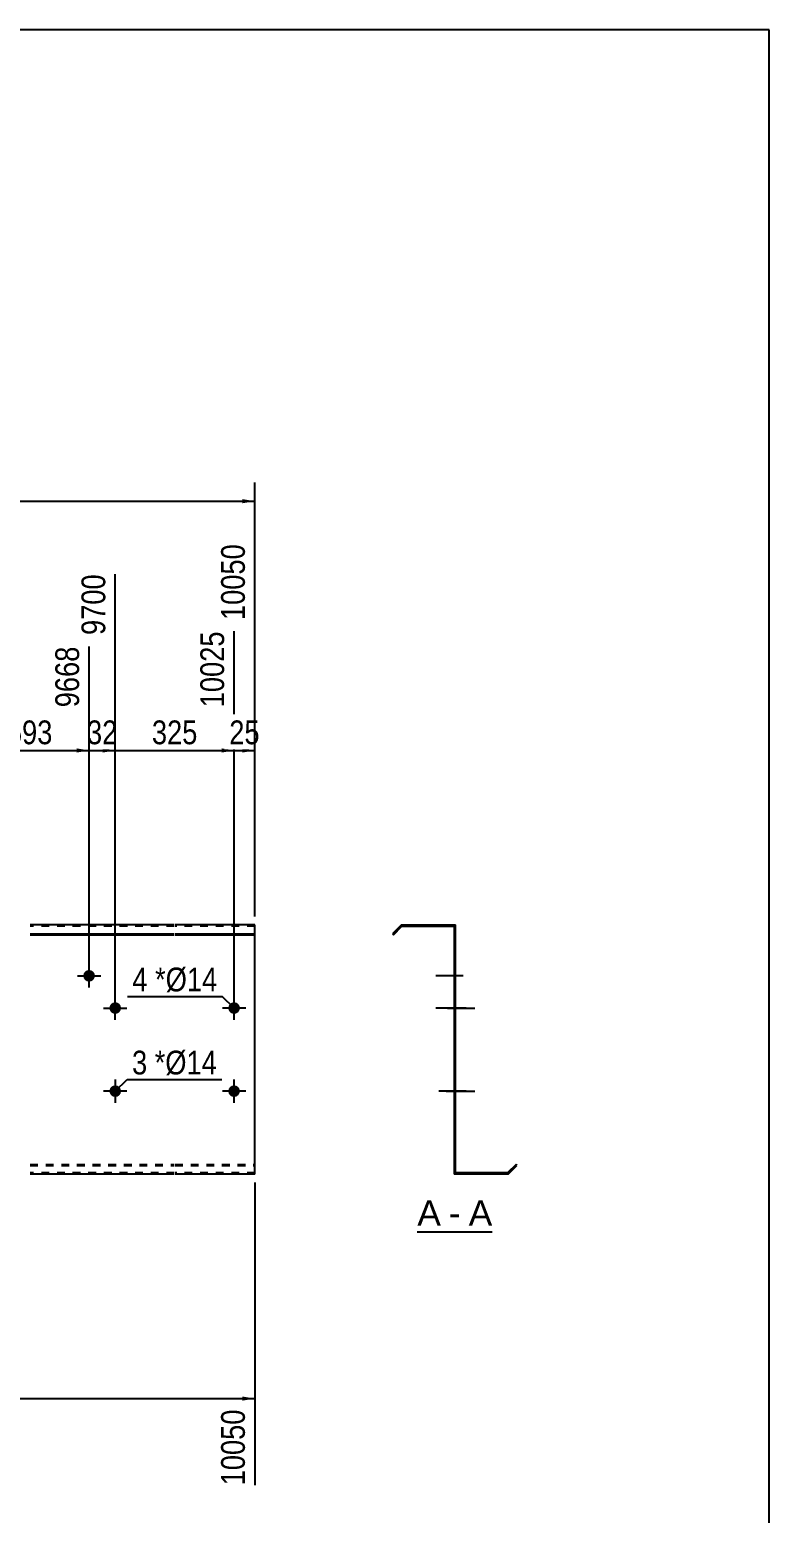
# Model space of a CAD drawing. Header units: millimetres. Extents: x -71 to 331, y -154 to 123.
# Drawn here: x 242.2 to 331.2, y -55.8 to 122.8 of the extents above; entities that cross this region are included whole.
import ezdxf

# ---------------------------------------------------------------- set-up
doc = ezdxf.new("R2010")
doc.units = ezdxf.units.MM
doc.linetypes.add('DXK_LINE_DOT1', pattern=[1.8814, 0.9407, -0.9407])
doc.styles.add('Arial', font='ARIAL.TTF', dxfattribs={"height": 0.2})
doc.styles.add('Arial Narrow', font='ARIALN.TTF', dxfattribs={"height": 0.2})

# ---------------------------------------------------------------- blocks, each defined once
blk = doc.blocks.new('Unknown-629091813-2150')
at = {"color": 5, "linetype": 'Continuous'}
for p, q in [((331.25, 122.75), (-68.75, 122.75)), ((331.25, -154.25), (331.25, 122.75))]:
    blk.add_line(p, q, dxfattribs=at)
blk = doc.blocks.new('Unknown-629091813-12 - 1245')
at = {"color": 7, "linetype": 'Continuous'}
blk.add_line((288.88, -21.95), (297.91, -21.95), dxfattribs=at)
at = {"color": 0, "linetype": 'Continuous'}
for points in [[(291.72, -21.2), (291.72, -18), (288.88, -18), (288.88, -21.2)], [(294.1, -21.2), (294.1, -18), (292.68, -18), (292.68, -21.2)], [(297.91, -21.2), (297.91, -18), (295.06, -18), (295.06, -21.2)]]:
    blk.add_wipeout(points, dxfattribs=at)
at = {"color": 96, "linetype": 'Continuous', "style": 'Arial'}
for s, p in [('A', (288.88, -21.2)), ('A', (295.06, -21.2)), ('-', (292.68, -21.2))]:
    blk.add_text(s, height=3.06, dxfattribs=at).set_placement(p)
blk = doc.blocks.new('Part-629091813-1218 - 1203')
at = {"color": 2, "linetype": 'Continuous'}
for p, q in [((259.63, 15), (242.28, 15)), ((269.33, 15), (259.73, 15)), ((269.33, 13.94), (269.33, 15)), ((242.28, 13.94), (259.63, 13.94)), ((242.28, 13.83), (259.63, 13.83)), ((259.73, 13.94), (269.33, 13.94)), ((259.73, 13.83), (269.33, 13.83)), ((269.33, -15), (269.33, 13.94)), ((259.63, -15), (242.28, -15)), ((269.33, -15), (259.73, -15))]:
    blk.add_line(p, q, dxfattribs=at)
at = {"color": 7, "linetype": 'DXK_LINE_DOT1'}
for p, q in [((259.63, 14.85), (242.28, 14.85)), ((269.33, 14.85), (259.73, 14.85)), ((242.28, -13.83), (259.63, -13.83)), ((242.28, -13.94), (259.63, -13.94)), ((259.73, -13.83), (269.33, -13.83)), ((259.73, -13.94), (269.33, -13.94)), ((259.63, -14.85), (242.28, -14.85)), ((269.33, -14.85), (259.73, -14.85))]:
    blk.add_line(p, q, dxfattribs=at)
blk = doc.blocks.new('Bolt-629091813-1230 - 1203')
at = {"linetype": 'Continuous'}
blk.add_hatch(color=3, dxfattribs=at).paths.add_polyline_path([(248.68, 8.88, -1), (250.08, 8.88, -1)])
at = {"color": 3, "linetype": 'Continuous'}
for p, q in [((249.38, 7.48), (249.38, 10.28)), ((247.98, 8.88), (250.78, 8.88))]:
    blk.add_line(p, q, dxfattribs=at)
blk = doc.blocks.new('Bolt-629091813-1231 - 1203')
at = {"linetype": 'Continuous'}
blk.add_hatch(color=3, dxfattribs=at).paths.add_polyline_path([(251.83, 5, -1), (253.23, 5, -1)])
at = {"color": 3, "linetype": 'Continuous'}
for p, q in [((252.53, 3.6), (252.53, 6.4)), ((251.13, 5), (253.93, 5))]:
    blk.add_line(p, q, dxfattribs=at)
blk = doc.blocks.new('Bolt-629091813-1232 - 1203')
at = {"linetype": 'Continuous'}
blk.add_hatch(color=3, dxfattribs=at).paths.add_polyline_path([(253.23, -5, -1), (251.83, -5, -1)])
at = {"color": 3, "linetype": 'Continuous'}
for p, q in [((253.93, -5), (251.13, -5)), ((252.53, -3.6), (252.53, -6.4))]:
    blk.add_line(p, q, dxfattribs=at)
blk = doc.blocks.new('Bolt-629091813-1233 - 1203')
at = {"linetype": 'Continuous'}
for points in [[(192.64, 5, -1), (194.04, 5, -1)], [(266.13, 5, -1), (267.53, 5, -1)]]:
    blk.add_hatch(color=3, dxfattribs=at).paths.add_polyline_path(points)
at = {"color": 3, "linetype": 'Continuous'}
for p, q in [((193.34, 3.6), (193.34, 6.4)), ((266.83, 3.6), (266.83, 6.4)), ((194.74, 5), (191.94, 5)), ((268.23, 5), (265.43, 5))]:
    blk.add_line(p, q, dxfattribs=at)
blk = doc.blocks.new('Bolt-629091813-1234 - 1203')
at = {"linetype": 'Continuous'}
for points in [[(192.64, -5, -1), (194.04, -5, -1)], [(266.13, -5, -1), (267.53, -5, -1)]]:
    blk.add_hatch(color=3, dxfattribs=at).paths.add_polyline_path(points)
at = {"color": 3, "linetype": 'Continuous'}
for p, q in [((194.74, -5), (191.94, -5)), ((193.34, -6.4), (193.34, -3.6)), ((268.23, -5), (265.43, -5)), ((266.83, -6.4), (266.83, -3.6))]:
    blk.add_line(p, q, dxfattribs=at)
blk = doc.blocks.new('Bolt-629091813-1248 - 1245')
at = {"linetype": 'Continuous'}
blk.add_hatch(color=3, dxfattribs=at).paths.add_polyline_path([(293.47, -5.7), (293.47, -4.3), (293.32, -4.3), (293.32, -5.7)])
blk.add_hatch(color=3, dxfattribs=at).paths.add_polyline_path([(293.47, -5.7), (293.47, -4.3), (293.32, -4.3), (293.32, -5.7)])
at = {"color": 3, "linetype": 'Continuous'}
for p, q in [((292.37, -5), (295.12, -5)), ((292.37, -5), (295.12, -5)), ((293.32, -4.3), (293.47, -4.3)), ((293.32, -4.3), (293.47, -4.3)), ((293.32, -5.7), (293.47, -5.7)), ((293.32, -5.7), (293.47, -5.7))]:
    blk.add_line(p, q, dxfattribs=at)
blk = doc.blocks.new('Bolt-629091813-1264 - 1245')
at = {"linetype": 'Continuous'}
blk.add_hatch(color=3, dxfattribs=at).paths.add_polyline_path([(293.47, -5.7), (293.47, -4.3), (293.32, -4.3), (293.32, -5.7)])
at = {"color": 3, "linetype": 'Continuous'}
for p, q in [((293.47, -4.3), (293.32, -4.3)), ((294.27, -5), (293.32, -5)), ((293.47, -5.7), (293.32, -5.7))]:
    blk.add_line(p, q, dxfattribs=at)
blk = doc.blocks.new('Part-629091813-1247 - 1245')
at = {"color": 2, "linetype": 'Continuous'}
for p, q in [((286.97, 15), (285.91, 13.94)), ((286.01, 13.83), (287.03, 14.85)), ((286.97, 15), (293.47, 15)), ((287.03, 14.85), (293.32, 14.85)), ((293.32, 14.85), (293.32, -15)), ((293.47, -14.85), (293.47, 15)), ((285.91, 13.94), (286.01, 13.83)), ((300.77, -13.83), (299.75, -14.85)), ((299.82, -15), (300.88, -13.94)), ((300.88, -13.94), (300.77, -13.83)), ((299.82, -15), (293.32, -15)), ((299.75, -14.85), (293.47, -14.85))]:
    blk.add_line(p, q, dxfattribs=at)
blk = doc.blocks.new('Bolt-629091813-1249 - 1245')
at = {"linetype": 'Continuous'}
blk.add_hatch(color=3, dxfattribs=at).paths.add_polyline_path([(293.47, -5.7), (293.47, -4.3), (293.32, -4.3), (293.32, -5.7)])
blk.add_hatch(color=3, dxfattribs=at).paths.add_polyline_path([(293.47, -5.7), (293.47, -4.3), (293.32, -4.3), (293.32, -5.7)])
at = {"color": 3, "linetype": 'Continuous'}
for p, q in [((292.37, -5), (295.12, -5)), ((292.37, -5), (295.12, -5)), ((293.32, -4.3), (293.47, -4.3)), ((293.32, -4.3), (293.47, -4.3)), ((293.32, -5.7), (293.47, -5.7)), ((293.32, -5.7), (293.47, -5.7))]:
    blk.add_line(p, q, dxfattribs=at)
blk = doc.blocks.new('Bolt-629091813-1250 - 1245')
at = {"linetype": 'Continuous'}
blk.add_hatch(color=3, dxfattribs=at).paths.add_polyline_path([(293.47, -5.7), (293.47, -4.3), (293.32, -4.3), (293.32, -5.7)])
blk.add_hatch(color=3, dxfattribs=at).paths.add_polyline_path([(293.47, -5.7), (293.47, -4.3), (293.32, -4.3), (293.32, -5.7)])
at = {"color": 3, "linetype": 'Continuous'}
for p, q in [((292.37, -5), (295.12, -5)), ((292.37, -5), (295.12, -5)), ((293.32, -4.3), (293.47, -4.3)), ((293.32, -4.3), (293.47, -4.3)), ((293.32, -5.7), (293.47, -5.7)), ((293.32, -5.7), (293.47, -5.7))]:
    blk.add_line(p, q, dxfattribs=at)
blk = doc.blocks.new('Bolt-629091813-1251 - 1245')
at = {"linetype": 'Continuous'}
blk.add_hatch(color=3, dxfattribs=at).paths.add_polyline_path([(293.47, -5.7), (293.47, -4.3), (293.32, -4.3), (293.32, -5.7)])
blk.add_hatch(color=3, dxfattribs=at).paths.add_polyline_path([(293.47, -5.7), (293.47, -4.3), (293.32, -4.3), (293.32, -5.7)])
at = {"color": 3, "linetype": 'Continuous'}
for p, q in [((292.37, -5), (295.12, -5)), ((292.37, -5), (295.12, -5)), ((293.32, -4.3), (293.47, -4.3)), ((293.32, -4.3), (293.47, -4.3)), ((293.32, -5.7), (293.47, -5.7)), ((293.32, -5.7), (293.47, -5.7))]:
    blk.add_line(p, q, dxfattribs=at)
blk = doc.blocks.new('Bolt-629091813-1252 - 1245')
at = {"linetype": 'Continuous'}
for points in [[(293.32, 5.7), (293.32, 4.3), (293.47, 4.3), (293.47, 5.7)], [(293.32, 5.7), (293.32, 4.3), (293.47, 4.3), (293.47, 5.7)], [(293.32, 5.7), (293.32, 4.3), (293.47, 4.3), (293.47, 5.7)], [(293.32, -4.3), (293.32, -5.7), (293.47, -5.7), (293.47, -4.3)], [(293.32, -4.3), (293.32, -5.7), (293.47, -5.7), (293.47, -4.3)], [(293.32, -4.3), (293.32, -5.7), (293.47, -5.7), (293.47, -4.3)]]:
    blk.add_hatch(color=3, dxfattribs=at).paths.add_polyline_path(points)
at = {"color": 3, "linetype": 'Continuous'}
for p, q in [((293.47, 5.7), (293.32, 5.7)), ((293.47, 5.7), (293.32, 5.7)), ((293.47, 5.7), (293.32, 5.7)), ((294.77, 5), (291.47, 5)), ((294.77, 5), (291.47, 5)), ((294.77, 5), (291.47, 5)), ((293.47, 4.3), (293.32, 4.3)), ((293.47, 4.3), (293.32, 4.3)), ((293.47, 4.3), (293.32, 4.3)), ((294.77, -5), (291.47, -5)), ((294.77, -5), (291.47, -5)), ((294.77, -5), (291.47, -5)), ((293.47, -4.3), (293.32, -4.3)), ((293.47, -4.3), (293.32, -4.3)), ((293.47, -4.3), (293.32, -4.3)), ((293.47, -5.7), (293.32, -5.7)), ((293.47, -5.7), (293.32, -5.7)), ((293.47, -5.7), (293.32, -5.7))]:
    blk.add_line(p, q, dxfattribs=at)
blk = doc.blocks.new('Bolt-629091813-1253 - 1245')
at = {"linetype": 'Continuous'}
blk.add_hatch(color=3, dxfattribs=at).paths.add_polyline_path([(293.32, 9.58), (293.32, 8.18), (293.47, 8.18), (293.47, 9.58)])
at = {"color": 3, "linetype": 'Continuous'}
for p, q in [((293.47, 9.58), (293.32, 9.58)), ((294.42, 8.88), (291.12, 8.88)), ((293.47, 8.18), (293.32, 8.18))]:
    blk.add_line(p, q, dxfattribs=at)
blk = doc.blocks.new('Bolt-629091813-1254 - 1245')
at = {"linetype": 'Continuous'}
for points in [[(293.32, 5.7), (293.32, 4.3), (293.47, 4.3), (293.47, 5.7)], [(293.32, 5.7), (293.32, 4.3), (293.47, 4.3), (293.47, 5.7)], [(293.32, 5.7), (293.32, 4.3), (293.47, 4.3), (293.47, 5.7)], [(293.32, -4.3), (293.32, -5.7), (293.47, -5.7), (293.47, -4.3)], [(293.32, -4.3), (293.32, -5.7), (293.47, -5.7), (293.47, -4.3)], [(293.32, -4.3), (293.32, -5.7), (293.47, -5.7), (293.47, -4.3)]]:
    blk.add_hatch(color=3, dxfattribs=at).paths.add_polyline_path(points)
at = {"color": 3, "linetype": 'Continuous'}
for p, q in [((293.47, 5.7), (293.32, 5.7)), ((293.47, 5.7), (293.32, 5.7)), ((293.47, 5.7), (293.32, 5.7)), ((294.77, 5), (291.47, 5)), ((294.77, 5), (291.47, 5)), ((294.77, 5), (291.47, 5)), ((293.47, 4.3), (293.32, 4.3)), ((293.47, 4.3), (293.32, 4.3)), ((293.47, 4.3), (293.32, 4.3)), ((294.77, -5), (291.47, -5)), ((294.77, -5), (291.47, -5)), ((294.77, -5), (291.47, -5)), ((293.47, -4.3), (293.32, -4.3)), ((293.47, -4.3), (293.32, -4.3)), ((293.47, -4.3), (293.32, -4.3)), ((293.47, -5.7), (293.32, -5.7)), ((293.47, -5.7), (293.32, -5.7)), ((293.47, -5.7), (293.32, -5.7))]:
    blk.add_line(p, q, dxfattribs=at)
blk = doc.blocks.new('Bolt-629091813-1255 - 1245')
at = {"linetype": 'Continuous'}
blk.add_hatch(color=3, dxfattribs=at).paths.add_polyline_path([(293.32, 9.58), (293.32, 8.18), (293.47, 8.18), (293.47, 9.58)])
at = {"color": 3, "linetype": 'Continuous'}
for p, q in [((293.47, 9.58), (293.32, 9.58)), ((294.42, 8.88), (291.12, 8.88)), ((293.47, 8.18), (293.32, 8.18))]:
    blk.add_line(p, q, dxfattribs=at)
blk = doc.blocks.new('Bolt-629091813-1256 - 1245')
at = {"linetype": 'Continuous'}
blk.add_hatch(color=3, dxfattribs=at).paths.add_polyline_path([(293.32, 5.7), (293.32, 4.3), (293.47, 4.3), (293.47, 5.7)])
at = {"color": 3, "linetype": 'Continuous'}
for p, q in [((293.47, 5.7), (293.32, 5.7)), ((294.42, 5), (291.12, 5)), ((293.47, 4.3), (293.32, 4.3))]:
    blk.add_line(p, q, dxfattribs=at)
blk = doc.blocks.new('Bolt-629091813-1257 - 1245')
at = {"linetype": 'Continuous'}
blk.add_hatch(color=3, dxfattribs=at).paths.add_polyline_path([(293.32, 5.7), (293.32, 4.3), (293.47, 4.3), (293.47, 5.7)])
at = {"color": 3, "linetype": 'Continuous'}
for p, q in [((293.47, 5.7), (293.32, 5.7)), ((294.42, 5), (291.12, 5)), ((293.47, 4.3), (293.32, 4.3))]:
    blk.add_line(p, q, dxfattribs=at)
blk = doc.blocks.new('Bolt-629091813-1258 - 1245')
at = {"linetype": 'Continuous'}
blk.add_hatch(color=3, dxfattribs=at).paths.add_polyline_path([(293.47, -5.7), (293.47, -4.3), (293.32, -4.3), (293.32, -5.7)])
at = {"color": 3, "linetype": 'Continuous'}
for p, q in [((293.47, -4.3), (293.32, -4.3)), ((294.27, -5), (293.32, -5)), ((293.47, -5.7), (293.32, -5.7))]:
    blk.add_line(p, q, dxfattribs=at)
blk = doc.blocks.new('Bolt-629091813-1259 - 1245')
at = {"linetype": 'Continuous'}
blk.add_hatch(color=3, dxfattribs=at).paths.add_polyline_path([(293.32, 9.58), (293.32, 8.18), (293.47, 8.18), (293.47, 9.58)])
at = {"color": 3, "linetype": 'Continuous'}
for p, q in [((293.47, 9.58), (293.32, 9.58)), ((294.42, 8.88), (291.12, 8.88)), ((293.47, 8.18), (293.32, 8.18))]:
    blk.add_line(p, q, dxfattribs=at)
blk = doc.blocks.new('Bolt-629091813-1260 - 1245')
at = {"linetype": 'Continuous'}
blk.add_hatch(color=3, dxfattribs=at).paths.add_polyline_path([(293.32, 5.7), (293.32, 4.3), (293.47, 4.3), (293.47, 5.7)])
at = {"color": 3, "linetype": 'Continuous'}
for p, q in [((293.47, 5.7), (293.32, 5.7)), ((294.42, 5), (291.12, 5)), ((293.47, 4.3), (293.32, 4.3))]:
    blk.add_line(p, q, dxfattribs=at)
blk = doc.blocks.new('Bolt-629091813-1261 - 1245')
at = {"linetype": 'Continuous'}
blk.add_hatch(color=3, dxfattribs=at).paths.add_polyline_path([(293.47, -5.7), (293.47, -4.3), (293.32, -4.3), (293.32, -5.7)])
at = {"color": 3, "linetype": 'Continuous'}
for p, q in [((293.47, -4.3), (293.32, -4.3)), ((294.27, -5), (293.32, -5)), ((293.47, -5.7), (293.32, -5.7))]:
    blk.add_line(p, q, dxfattribs=at)
blk = doc.blocks.new('Bolt-629091813-1262 - 1245')
at = {"linetype": 'Continuous'}
blk.add_hatch(color=3, dxfattribs=at).paths.add_polyline_path([(293.32, 5.7), (293.32, 4.3), (293.47, 4.3), (293.47, 5.7)])
blk.add_hatch(color=3, dxfattribs=at).paths.add_polyline_path([(293.32, 5.7), (293.32, 4.3), (293.47, 4.3), (293.47, 5.7)])
at = {"color": 3, "linetype": 'Continuous'}
for p, q in [((293.32, 5.7), (293.47, 5.7)), ((293.32, 5.7), (293.47, 5.7)), ((292.52, 5), (295.82, 5)), ((292.52, 5), (295.82, 5)), ((293.32, 4.3), (293.47, 4.3)), ((293.32, 4.3), (293.47, 4.3))]:
    blk.add_line(p, q, dxfattribs=at)
blk = doc.blocks.new('Bolt-629091813-1263 - 1245')
at = {"linetype": 'Continuous'}
blk.add_hatch(color=3, dxfattribs=at).paths.add_polyline_path([(293.32, -4.3), (293.32, -5.7), (293.47, -5.7), (293.47, -4.3)])
blk.add_hatch(color=3, dxfattribs=at).paths.add_polyline_path([(293.32, -4.3), (293.32, -5.7), (293.47, -5.7), (293.47, -4.3)])
at = {"color": 3, "linetype": 'Continuous'}
for p, q in [((292.52, -5), (295.82, -5)), ((292.52, -5), (295.82, -5)), ((293.32, -4.3), (293.47, -4.3)), ((293.32, -4.3), (293.47, -4.3)), ((293.32, -5.7), (293.47, -5.7)), ((293.32, -5.7), (293.47, -5.7))]:
    blk.add_line(p, q, dxfattribs=at)
blk = doc.blocks.new('Bolt-629091813-1265 - 1245')
at = {"linetype": 'Continuous'}
blk.add_hatch(color=3, dxfattribs=at).paths.add_polyline_path([(293.32, 9.58), (293.32, 8.18), (293.47, 8.18), (293.47, 9.58)])
at = {"color": 3, "linetype": 'Continuous'}
for p, q in [((293.47, 9.58), (293.32, 9.58)), ((294.42, 8.88), (291.12, 8.88)), ((293.47, 8.18), (293.32, 8.18))]:
    blk.add_line(p, q, dxfattribs=at)
blk = doc.blocks.new('Bolt-629091813-1266 - 1245')
at = {"linetype": 'Continuous'}
blk.add_hatch(color=3, dxfattribs=at).paths.add_polyline_path([(293.32, 5.7), (293.32, 4.3), (293.47, 4.3), (293.47, 5.7)])
at = {"color": 3, "linetype": 'Continuous'}
for p, q in [((293.47, 5.7), (293.32, 5.7)), ((294.42, 5), (291.12, 5)), ((293.47, 4.3), (293.32, 4.3))]:
    blk.add_line(p, q, dxfattribs=at)
blk = doc.blocks.new('Bolt-629091813-1267 - 1245')
at = {"linetype": 'Continuous'}
blk.add_hatch(color=3, dxfattribs=at).paths.add_polyline_path([(293.47, -5.7), (293.47, -4.3), (293.32, -4.3), (293.32, -5.7)])
at = {"color": 3, "linetype": 'Continuous'}
for p, q in [((293.47, -4.3), (293.32, -4.3)), ((294.27, -5), (293.32, -5)), ((293.47, -5.7), (293.32, -5.7))]:
    blk.add_line(p, q, dxfattribs=at)
blk = doc.blocks.new('Bolt-629091813-1268 - 1245')
at = {"linetype": 'Continuous'}
blk.add_hatch(color=3, dxfattribs=at).paths.add_polyline_path([(293.32, 5.7), (293.32, 4.3), (293.47, 4.3), (293.47, 5.7)])
blk.add_hatch(color=3, dxfattribs=at).paths.add_polyline_path([(293.32, 5.7), (293.32, 4.3), (293.47, 4.3), (293.47, 5.7)])
at = {"color": 3, "linetype": 'Continuous'}
for p, q in [((293.32, 5.7), (293.47, 5.7)), ((293.32, 5.7), (293.47, 5.7)), ((292.52, 5), (295.82, 5)), ((292.52, 5), (295.82, 5)), ((293.32, 4.3), (293.47, 4.3)), ((293.32, 4.3), (293.47, 4.3))]:
    blk.add_line(p, q, dxfattribs=at)
blk = doc.blocks.new('Bolt-629091813-1269 - 1245')
at = {"linetype": 'Continuous'}
blk.add_hatch(color=3, dxfattribs=at).paths.add_polyline_path([(293.32, -4.3), (293.32, -5.7), (293.47, -5.7), (293.47, -4.3)])
blk.add_hatch(color=3, dxfattribs=at).paths.add_polyline_path([(293.32, -4.3), (293.32, -5.7), (293.47, -5.7), (293.47, -4.3)])
at = {"color": 3, "linetype": 'Continuous'}
for p, q in [((292.52, -5), (295.82, -5)), ((292.52, -5), (295.82, -5)), ((293.32, -4.3), (293.47, -4.3)), ((293.32, -4.3), (293.47, -4.3)), ((293.32, -5.7), (293.47, -5.7)), ((293.32, -5.7), (293.47, -5.7))]:
    blk.add_line(p, q, dxfattribs=at)
blk = doc.blocks.new('StraightDimension-629091813-1289 - 1203')
at = {"linetype": 'Continuous'}
blk.add_hatch(color=7, dxfattribs=at).paths.add_polyline_path([(251.03, 36.25), (252.53, 36), (251.03, 35.75)])
at = {"color": 7, "linetype": 'Continuous'}
for p, q in [((252.53, 6), (252.53, 57.21)), ((249.38, 9.88), (249.38, 48.51)), ((249.38, 36), (252.53, 36))]:
    blk.add_line(p, q, dxfattribs=at)
at = {"color": 0, "linetype": 'Continuous'}
blk.add_wipeout([(251.93, 57.81), (247.73, 57.81), (247.73, 49.3), (251.93, 49.3)], dxfattribs=at)
at = {"color": 0}
blk.add_wipeout([(253.38, 36.15), (253.38, 40.35), (248.53, 40.35), (248.53, 36.15)], dxfattribs=at)
at = {"color": 3, "linetype": 'Continuous', "style": 'Arial Narrow'}
blk.add_text('9700', height=2.863, rotation=90.0002, dxfattribs=at).set_placement((251.33, 49.9))
at = {"color": 3, "style": 'Arial Narrow'}
blk.add_text('32', height=2.863, dxfattribs=at).set_placement((249.13, 36.75))
blk = doc.blocks.new('StraightDimension-629091813-1290 - 1203')
at = {"linetype": 'Continuous'}
blk.add_hatch(color=7, dxfattribs=at).paths.add_polyline_path([(247.88, 36.25), (249.38, 36), (247.88, 35.75)])
at = {"color": 7, "linetype": 'Continuous'}
for p, q in [((235.08, 6), (235.08, 48.51)), ((249.38, 9.88), (249.38, 48.51)), ((235.08, 36), (249.38, 36))]:
    blk.add_line(p, q, dxfattribs=at)
at = {"color": 0}
blk.add_wipeout([(245.57, 36.15), (245.57, 40.35), (238.89, 40.35), (238.89, 36.15)], dxfattribs=at)
at = {"color": 3, "style": 'Arial Narrow'}
blk.add_text('593', height=2.863, dxfattribs=at).set_placement((239.49, 36.75))
at = {"color": 0, "linetype": 'Continuous'}
blk.add_wipeout([(248.78, 49.11), (244.58, 49.11), (244.58, 40.6), (248.78, 40.6)], dxfattribs=at)
at = {"color": 3, "linetype": 'Continuous', "style": 'Arial Narrow'}
blk.add_text('9668', height=2.863, rotation=90.0002, dxfattribs=at).set_placement((248.18, 41.2))
blk = doc.blocks.new('StraightDimension-629091813-1288 - 1203')
at = {"linetype": 'Continuous'}
blk.add_hatch(color=7, dxfattribs=at).paths.add_polyline_path([(265.33, 36.25), (266.83, 36), (265.33, 35.75)])
at = {"color": 7, "linetype": 'Continuous'}
for p, q in [((252.53, 6), (252.53, 57.21)), ((266.83, 6), (266.83, 50.34)), ((252.53, 36), (266.83, 36))]:
    blk.add_line(p, q, dxfattribs=at)
at = {"color": 0}
blk.add_wipeout([(263.02, 36.15), (263.02, 40.35), (256.34, 40.35), (256.34, 36.15)], dxfattribs=at)
at = {"color": 3, "style": 'Arial Narrow'}
blk.add_text('325', height=2.863, dxfattribs=at).set_placement((256.94, 36.75))
at = {"color": 0, "linetype": 'Continuous'}
blk.add_wipeout([(266.23, 50.94), (262.03, 50.94), (262.03, 40.6), (266.23, 40.6)], dxfattribs=at)
at = {"color": 3, "linetype": 'Continuous', "style": 'Arial Narrow'}
blk.add_text('10025', height=2.863, rotation=90.0002, dxfattribs=at).set_placement((265.63, 41.2))
blk = doc.blocks.new('StraightDimension-629091813-1380 - 1203')
at = {"linetype": 'Continuous'}
blk.add_hatch(color=7, dxfattribs=at).paths.add_polyline_path([(267.83, -41.75), (269.33, -42), (267.83, -42.25)])
at = {"color": 7, "linetype": 'Continuous'}
for p, q in [((179.24, -6), (179.24, -50.61)), ((269.33, -16), (269.33, -52.44)), ((179.24, -42), (269.33, -42))]:
    blk.add_line(p, q, dxfattribs=at)
at = {"color": 0}
blk.add_wipeout([(228.54, -41.85), (228.54, -37.65), (220.03, -37.65), (220.03, -41.85)], dxfattribs=at)
at = {"color": 0, "linetype": 'Continuous'}
blk.add_wipeout([(268.73, -42.7), (264.53, -42.7), (264.53, -53.04), (268.73, -53.04)], dxfattribs=at)
at = {"color": 3, "style": 'Arial Narrow'}
blk.add_text('2325', height=2.863, dxfattribs=at).set_placement((220.63, -41.25))
at = {"color": 3, "linetype": 'Continuous', "style": 'Arial Narrow'}
blk.add_text('10050', height=2.863, rotation=90.0002, dxfattribs=at).set_placement((268.13, -52.44))
blk = doc.blocks.new('StraightDimension-629091813-1287 - 1203')
at = {"linetype": 'Continuous'}
blk.add_hatch(color=7, dxfattribs=at).paths.add_polyline_path([(267.83, 36.25), (269.33, 36), (267.83, 35.75)])
at = {"color": 7, "linetype": 'Continuous'}
for p, q in [((269.33, 16), (269.33, 60.84)), ((266.83, 6), (266.83, 50.34)), ((266.83, 36), (269.33, 36))]:
    blk.add_line(p, q, dxfattribs=at)
at = {"color": 0, "linetype": 'Continuous'}
blk.add_wipeout([(268.73, 61.44), (264.53, 61.44), (264.53, 51.1), (268.73, 51.1)], dxfattribs=at)
at = {"color": 0}
blk.add_wipeout([(270.51, 36.15), (270.51, 40.35), (265.65, 40.35), (265.65, 36.15)], dxfattribs=at)
at = {"color": 3, "linetype": 'Continuous', "style": 'Arial Narrow'}
blk.add_text('10050', height=2.863, rotation=90.0002, dxfattribs=at).set_placement((268.13, 51.7))
at = {"color": 3, "style": 'Arial Narrow'}
blk.add_text('25', height=2.863, dxfattribs=at).set_placement((266.25, 36.75))
blk = doc.blocks.new('StraightDimension-629091813-1454 - 1203')
at = {"linetype": 'Continuous'}
blk.add_hatch(color=7, dxfattribs=at).paths.add_polyline_path([(267.83, 66.25), (269.33, 66), (267.83, 65.75)])
at = {"color": 7, "linetype": 'Continuous'}
for p, q in [((269.33, 16), (269.33, 68.25)), ((0, 66), (269.33, 66))]:
    blk.add_line(p, q, dxfattribs=at)
blk = doc.blocks.new('MarkSet-629091813-1489 - 1203')
at = {"color": 0}
for points in [[(256.42, 7.01), (256.42, 10.01), (254.59, 10.01), (254.59, 7.01)], [(258.6, 7.01), (258.6, 10.01), (257.32, 10.01), (257.32, 7.01)]]:
    blk.add_wipeout(points, dxfattribs=at)
for points in [[(256.42, 7.01), (256.42, 10.01), (254.59, 10.01), (254.59, 7.01)], [(258.6, 7.01), (258.6, 10.01), (257.32, 10.01), (257.32, 7.01)]]:
    blk.add_wipeout(points, dxfattribs=at)
at = {"color": 3, "style": 'Arial Narrow'}
blk.add_text('4', height=2.86, dxfattribs=at).set_placement((254.59, 7.01))
at = {"color": 0}
blk.add_wipeout([(264.81, 7.01), (264.81, 10.01), (258.6, 10.01), (258.6, 7.01)], dxfattribs=at)
blk.add_wipeout([(264.81, 7.01), (264.81, 10.01), (258.6, 10.01), (258.6, 7.01)], dxfattribs=at)
at = {"color": 7, "linetype": 'Continuous'}
for p in [(253.99, 6.41), (266.83, 5)]:
    blk.add_line(p, (265.41, 6.41), dxfattribs=at)
at = {"color": 3, "style": 'Arial Narrow'}
for s, height, p in [('*', 2.86, (257.32, 7.01)), ('Ø14', 2.863, (258.6, 7.01))]:
    blk.add_text(s, height=height, dxfattribs=at).set_placement(p)
blk = doc.blocks.new('MarkSet-629091813-1483 - 1203')
at = {"color": 0}
for points in [[(256.38, -2.99), (256.38, 0.01), (254.55, 0.01), (254.55, -2.99)], [(258.55, -2.99), (258.55, 0.01), (257.28, 0.01), (257.28, -2.99)]]:
    blk.add_wipeout(points, dxfattribs=at)
for points in [[(256.38, -2.99), (256.38, 0.01), (254.55, 0.01), (254.55, -2.99)], [(258.55, -2.99), (258.55, 0.01), (257.28, 0.01), (257.28, -2.99)]]:
    blk.add_wipeout(points, dxfattribs=at)
at = {"color": 7, "linetype": 'Continuous'}
blk.add_line((252.53, -5), (253.95, -3.59), dxfattribs=at)
at = {"color": 3, "style": 'Arial Narrow'}
blk.add_text('3', height=2.86, dxfattribs=at).set_placement((254.55, -2.99))
at = {"color": 0}
blk.add_wipeout([(264.77, -2.99), (264.77, 0.01), (258.55, 0.01), (258.55, -2.99)], dxfattribs=at)
blk.add_wipeout([(264.77, -2.99), (264.77, 0.01), (258.55, 0.01), (258.55, -2.99)], dxfattribs=at)
at = {"color": 7, "linetype": 'Continuous'}
blk.add_line((253.95, -3.59), (265.37, -3.59), dxfattribs=at)
at = {"color": 3, "style": 'Arial Narrow'}
for s, height, p in [('*', 2.86, (257.28, -2.99)), ('Ø14', 2.863, (258.55, -2.99))]:
    blk.add_text(s, height=height, dxfattribs=at).set_placement(p)

msp = doc.modelspace()

# ---------------------------------------------------------------- block references
for name in ['Unknown-629091813-2150', 'Part-629091813-1218 - 1203', 'Part-629091813-1247 - 1245', 'Bolt-629091813-1230 - 1203', 'Bolt-629091813-1253 - 1245', 'Bolt-629091813-1255 - 1245', 'Bolt-629091813-1259 - 1245', 'Bolt-629091813-1265 - 1245', 'Bolt-629091813-1233 - 1203', 'Bolt-629091813-1231 - 1203', 'Bolt-629091813-1256 - 1245', 'Bolt-629091813-1257 - 1245', 'Bolt-629091813-1260 - 1245', 'Bolt-629091813-1266 - 1245', 'Bolt-629091813-1252 - 1245', 'Bolt-629091813-1254 - 1245', 'Bolt-629091813-1262 - 1245', 'Bolt-629091813-1268 - 1245', 'Bolt-629091813-1234 - 1203', 'Bolt-629091813-1232 - 1203', 'Bolt-629091813-1248 - 1245', 'Bolt-629091813-1249 - 1245', 'Bolt-629091813-1250 - 1245', 'Bolt-629091813-1251 - 1245', 'Bolt-629091813-1263 - 1245', 'Bolt-629091813-1269 - 1245', 'Bolt-629091813-1264 - 1245', 'Bolt-629091813-1258 - 1245', 'Bolt-629091813-1261 - 1245', 'Bolt-629091813-1267 - 1245']:
    msp.add_blockref(name, (0, 0))

# ---------------------------------------------------------------- next in the draw order: block references
for name in ['StraightDimension-629091813-1289 - 1203', 'MarkSet-629091813-1483 - 1203', 'StraightDimension-629091813-1380 - 1203', 'Unknown-629091813-12 - 1245']:
    msp.add_blockref(name, (0, 0))

# ---------------------------------------------------------------- next in the draw order: block references
for name in ['StraightDimension-629091813-1288 - 1203', 'StraightDimension-629091813-1290 - 1203']:
    msp.add_blockref(name, (0, 0))

# ---------------------------------------------------------------- next in the draw order: block references
msp.add_blockref('StraightDimension-629091813-1287 - 1203', (0, 0))

# ---------------------------------------------------------------- next in the draw order: block references
for name in ['StraightDimension-629091813-1454 - 1203', 'MarkSet-629091813-1489 - 1203']:
    msp.add_blockref(name, (0, 0))

doc.saveas('drawing.dxf')
